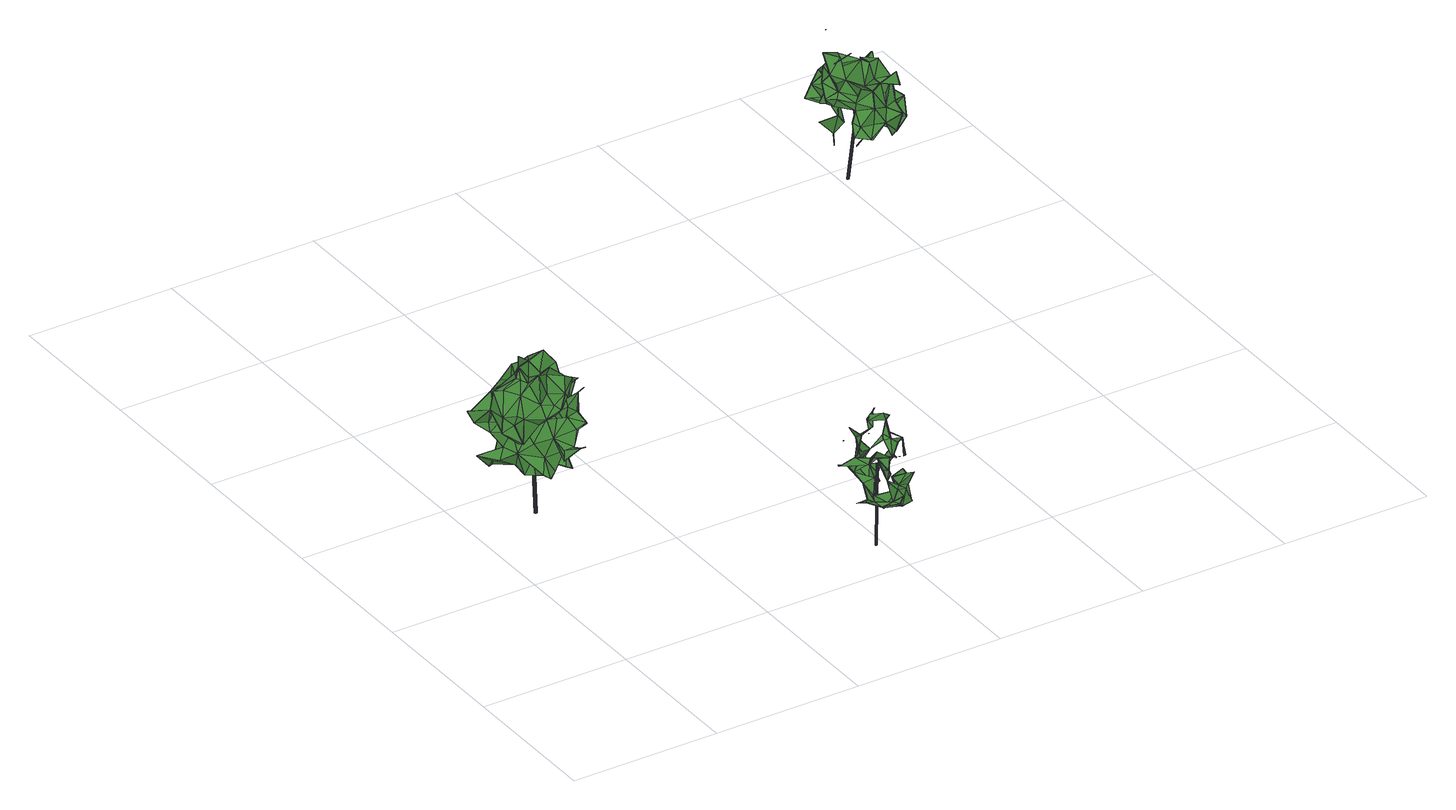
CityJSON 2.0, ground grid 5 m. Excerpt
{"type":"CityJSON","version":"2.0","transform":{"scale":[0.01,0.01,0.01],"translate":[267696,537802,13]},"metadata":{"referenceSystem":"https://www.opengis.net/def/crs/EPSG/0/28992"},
"CityObjects":{
"tree1":{"type":"SolitaryVegetationObject","attributes":{"gtid":534,"crown_width_m":3.61,"crown_median_z":16.83,"crown_r50_m":0.234,"crown_porosity":0.927,"trunk_H_m":3.31,"trunk_DBH_m":0.0948,"trunk_radius_m":0.0474,"trunk_base_height_m":13.52,"original_gtid":"536"},"geometry":[{"type":"Solid","lod":"3","boundaries":[[[[0,1,2]],[[3,2,1]],[[4,5,6]],[[7,8,9]],[[10,11,12]],[[13,14,15]],[[16,17,18]],[[19,20,21]],[[22,23,24]],[[22,24,25]],[[26,27,23]],[[28,29,30]],[[10,30,29]],[[31,32,33]],[[34,35,36]],[[34,37,35]],[[38,39,40]],[[41,33,42]],[[33,32,42]],[[43,44,45]],[[46,38,47]],[[48,18,49]],[[50,9,8]],[[51,52,53]],[[48,49,3]],[[54,55,56]],[[54,57,55]],[[58,59,60]],[[61,62,63]],[[64,65,16]],[[66,29,28]],[[67,68,2]],[[69,70,71]],[[72,73,13]],[[74,71,70]],[[75,76,77]],[[78,79,47]],[[78,47,40]],[[80,46,6]],[[47,81,46]],[[35,82,83]],[[82,34,83]],[[84,85,86]],[[87,88,89]],[[79,90,91]],[[92,93,94]],[[64,94,93]],[[95,96,97]],[[98,94,99]],[[100,101,102]],[[91,58,60]],[[19,103,104]],[[105,98,106]],[[38,92,39]],[[67,107,57]],[[108,109,110]],[[108,111,109]],[[112,113,63]],[[22,114,23]],[[45,115,43]],[[14,85,84]],[[105,39,92]],[[102,116,100]],[[117,118,119]],[[97,120,73]],[[121,122,123]],[[65,124,16]],[[55,125,126]],[[55,126,37]],[[19,21,127]],[[128,127,129]],[[37,34,55]],[[130,131,61]],[[132,62,133]],[[134,135,136]],[[18,137,16]],[[14,13,73]],[[54,56,34]],[[63,138,61]],[[84,86,139]],[[95,140,96]],[[99,94,141]],[[142,141,94]],[[27,143,17]],[[46,91,6]],[[144,110,109]],[[114,22,145]],[[47,79,81]],[[110,146,21]],[[147,148,149]],[[147,149,150]],[[40,47,38]],[[88,151,89]],[[123,0,152]],[[85,153,154]],[[88,109,155]],[[156,87,157]],[[87,158,157]],[[159,86,158]],[[17,16,25]],[[31,160,32]],[[161,162,132]],[[14,84,145]],[[15,14,145]],[[48,163,18]],[[34,82,57]],[[68,57,82]],[[114,84,164]],[[145,84,114]],[[114,165,23]],[[166,116,167]],[[148,116,166]],[[168,0,123]],[[169,0,168]],[[84,139,164]],[[161,71,162]],[[121,112,170]],[[121,170,122]],[[51,171,172]],[[63,113,138]],[[61,138,130]],[[105,92,98]],[[173,174,175]],[[173,176,174]],[[128,88,177]],[[120,153,14]],[[11,10,178]],[[140,66,28]],[[61,133,62]],[[140,171,66]],[[179,180,181]],[[182,183,15]],[[106,184,12]],[[185,12,184]],[[185,184,106]],[[141,93,80]],[[124,93,141]],[[106,186,185]],[[187,69,161]],[[188,189,12]],[[53,58,91]],[[23,190,191]],[[11,90,79]],[[7,9,192]],[[89,158,87]],[[151,193,89]],[[41,194,33]],[[140,95,9]],[[195,79,91]],[[16,142,25]],[[171,140,172]],[[195,81,79]],[[58,52,50]],[[196,133,61]],[[154,168,122]],[[50,197,172]],[[44,17,143]],[[140,9,172]],[[198,45,199]],[[200,144,201]],[[52,58,53]],[[104,103,111]],[[33,202,31]],[[18,17,44]],[[141,80,5]],[[110,21,20]],[[79,188,12]],[[40,188,79]],[[22,179,145]],[[181,15,145]],[[181,145,179]],[[158,203,157]],[[150,204,100]],[[129,100,204]],[[160,196,42]],[[23,165,190]],[[152,205,42]],[[41,42,205]],[[206,107,207]],[[10,12,185]],[[79,12,11]],[[26,208,44]],[[20,108,110]],[[136,209,99]],[[123,138,113]],[[34,56,55]],[[14,73,120]],[[185,30,10]],[[28,30,185]],[[210,66,211]],[[6,5,80]],[[134,5,4]],[[136,5,134]],[[60,4,6]],[[212,207,213]],[[99,176,98]],[[214,119,215]],[[191,216,23]],[[92,94,98]],[[132,133,196]],[[142,3,217]],[[218,114,164]],[[107,219,57]],[[220,74,221]],[[57,68,67]],[[167,116,102]],[[185,0,169]],[[28,185,169]],[[129,222,100]],[[126,129,127]],[[168,96,169]],[[146,126,21]],[[146,223,126]],[[115,67,49]],[[115,49,18]],[[174,0,175]],[[127,128,177]],[[88,224,109]],[[186,176,225]],[[106,176,186]],[[117,226,118]],[[100,116,148]],[[186,175,185]],[[227,222,129]],[[126,125,129]],[[64,163,94]],[[64,18,163]],[[228,110,200]],[[213,115,212]],[[212,115,198]],[[45,198,115]],[[227,125,229]],[[230,41,205]],[[43,18,44]],[[154,122,170]],[[231,224,88]],[[170,112,69]],[[33,194,232]],[[193,191,190]],[[228,233,234]],[[156,231,87]],[[136,99,5]],[[158,86,235]],[[45,102,199]],[[216,44,208]],[[70,221,74]],[[48,3,142]],[[107,213,207]],[[213,107,115]],[[152,42,130]],[[152,130,138]],[[123,152,138]],[[43,115,18]],[[232,194,236]],[[45,216,167]],[[44,216,45]],[[107,67,115]],[[193,76,89]],[[93,92,46]],[[46,92,38]],[[111,108,104]],[[106,98,176]],[[191,166,216]],[[26,23,216]],[[34,36,83]],[[35,83,36]],[[40,39,188]],[[167,216,166]],[[148,166,191]],[[148,191,193]],[[142,94,163]],[[68,152,0]],[[2,68,0]],[[22,209,179]],[[99,217,176]],[[106,12,105]],[[39,189,188]],[[45,167,102]],[[107,206,229]],[[234,237,156]],[[231,156,237]],[[231,237,234]],[[6,91,60]],[[72,95,73]],[[97,73,95]],[[233,231,234]],[[13,15,183]],[[7,182,180]],[[7,180,238]],[[181,180,15]],[[182,15,180]],[[85,14,153]],[[239,240,241]],[[229,206,240]],[[229,240,239]],[[144,224,228]],[[110,228,224]],[[53,242,51]],[[27,26,143]],[[44,143,26]],[[97,96,168]],[[243,157,203]],[[235,86,244]],[[235,226,117]],[[244,226,235]],[[74,162,71]],[[58,8,59]],[[50,8,58]],[[86,187,244]],[[86,69,187]],[[100,148,147]],[[100,147,150]],[[129,204,128]],[[128,204,150]],[[117,203,235]],[[210,90,11]],[[210,11,178]],[[10,29,178]],[[66,178,29]],[[127,177,19]],[[172,9,50]],[[210,178,66]],[[3,49,2]],[[158,235,203]],[[150,149,128]],[[88,87,231]],[[67,2,49]],[[134,4,135]],[[4,59,135]],[[144,228,234]],[[144,234,156]],[[169,245,28]],[[140,28,245]],[[121,113,112]],[[123,113,121]],[[0,174,1]],[[99,209,25]],[[80,93,46]],[[246,247,248]],[[35,248,247]],[[215,118,226]],[[96,140,245]],[[96,245,169]],[[37,248,35]],[[97,168,120]],[[159,75,86]],[[139,86,75]],[[236,194,41]],[[88,149,151]],[[128,149,88]],[[99,141,5]],[[216,208,26]],[[9,95,192]],[[7,192,182]],[[182,192,72]],[[95,72,192]],[[182,72,183]],[[13,183,72]],[[32,160,42]],[[161,243,187]],[[70,63,62]],[[64,93,249]],[[33,232,230]],[[33,230,202]],[[136,180,179]],[[250,225,176]],[[111,103,109]],[[64,249,65]],[[110,224,231]],[[251,66,171]],[[251,171,51]],[[52,197,50]],[[251,51,242]],[[172,197,51]],[[52,51,197]],[[246,228,200]],[[201,246,200]],[[42,131,130]],[[42,196,131]],[[61,131,196]],[[17,24,27]],[[25,24,17]],[[23,27,24]],[[104,20,19]],[[179,209,136]],[[22,25,209]],[[176,3,1]],[[229,55,219]],[[229,219,107]],[[193,252,148]],[[151,252,193]],[[246,223,228]],[[78,40,79]],[[146,233,228]],[[228,223,146]],[[158,89,76]],[[75,158,76]],[[3,176,217]],[[25,217,99]],[[142,217,25]],[[105,189,39]],[[35,247,160]],[[146,110,231]],[[164,139,75]],[[75,77,164]],[[243,203,214]],[[129,125,227]],[[170,69,86]],[[159,158,75]],[[223,246,248]],[[223,248,37]],[[122,168,123]],[[101,100,239]],[[1,174,176]],[[88,155,177]],[[104,108,20]],[[101,241,253]],[[37,126,223]],[[156,254,144]],[[124,249,93]],[[161,132,243]],[[157,254,156]],[[243,132,254]],[[243,254,157]],[[54,34,57]],[[201,144,254]],[[201,254,132]],[[146,231,233]],[[250,173,186]],[[250,186,225]],[[250,176,173]],[[142,163,48]],[[141,255,124]],[[142,255,141]],[[124,255,16]],[[31,256,160]],[[35,256,82]],[[35,160,256]],[[31,202,256]],[[152,82,256]],[[46,81,195]],[[173,175,186]],[[0,185,175]],[[46,195,91]],[[201,247,246]],[[160,247,201]],[[215,119,118]],[[177,155,19]],[[68,82,152]],[[200,110,144]],[[132,257,201]],[[196,257,132]],[[63,70,112]],[[70,69,112]],[[201,257,160]],[[196,160,257]],[[203,117,214]],[[144,109,224]],[[71,161,69]],[[65,249,124]],[[243,214,187]],[[55,57,219]],[[59,8,7]],[[218,165,114]],[[214,215,187]],[[187,215,244]],[[244,215,226]],[[151,149,252]],[[148,252,149]],[[127,21,126]],[[74,220,162]],[[168,153,120]],[[154,153,168]],[[117,119,214]],[[70,162,221]],[[221,162,220]],[[62,162,70]],[[132,162,62]],[[4,60,59]],[[90,242,258]],[[90,258,91]],[[242,53,258]],[[91,258,53]],[[59,259,135]],[[135,180,136]],[[59,238,259]],[[238,59,7]],[[135,259,180]],[[180,259,238]],[[236,41,230]],[[236,230,232]],[[256,202,260]],[[152,256,260]],[[205,152,260]],[[230,205,260]],[[230,260,202]],[[210,211,90]],[[242,211,251]],[[242,90,211]],[[251,211,66]],[[86,261,170]],[[86,85,261]],[[170,261,154]],[[85,154,261]],[[102,101,253]],[[229,125,55]],[[227,239,222]],[[222,239,100]],[[12,189,105]],[[239,227,229]],[[239,241,101]],[[212,253,207]],[[199,102,253]],[[206,253,241]],[[207,253,206]],[[198,253,212]],[[199,253,198]],[[190,76,193]],[[190,165,76]],[[218,76,165]],[[164,76,218]],[[77,76,164]],[[16,137,64]],[[18,64,137]],[[16,255,142]],[[241,240,206]],[[155,109,103]],[[155,103,19]],[[262,263,264]],[[262,264,265]],[[265,264,266]],[[265,266,267]],[[264,263,268]],[[264,268,266]],[[266,268,269]],[[266,269,267]],[[268,263,270]],[[268,270,269]],[[269,270,271]],[[269,271,267]],[[270,263,272]],[[270,272,271]],[[271,272,273]],[[271,273,267]],[[272,263,274]],[[272,274,273]],[[273,274,275]],[[273,275,267]],[[274,263,276]],[[274,276,275]],[[275,276,277]],[[275,277,267]],[[276,263,278]],[[276,278,277]],[[277,278,279]],[[277,279,267]],[[278,263,280]],[[278,280,279]],[[279,280,281]],[[279,281,267]],[[280,263,282]],[[280,282,281]],[[281,282,283]],[[281,283,267]],[[282,263,284]],[[282,284,283]],[[283,284,285]],[[283,285,267]],[[284,263,286]],[[284,286,285]],[[285,286,287]],[[285,287,267]],[[286,263,288]],[[286,288,287]],[[287,288,289]],[[287,289,267]],[[288,263,290]],[[288,290,289]],[[289,290,291]],[[289,291,267]],[[290,263,292]],[[290,292,291]],[[291,292,293]],[[291,293,267]],[[292,263,294]],[[292,294,293]],[[293,294,295]],[[293,295,267]],[[294,263,296]],[[294,296,295]],[[295,296,297]],[[295,297,267]],[[296,263,298]],[[296,298,297]],[[297,298,299]],[[297,299,267]],[[298,263,300]],[[298,300,299]],[[299,300,301]],[[299,301,267]],[[300,263,302]],[[300,302,301]],[[301,302,303]],[[301,303,267]],[[302,263,304]],[[302,304,303]],[[303,304,305]],[[303,305,267]],[[304,263,306]],[[304,306,305]],[[305,306,307]],[[305,307,267]],[[306,263,308]],[[306,308,307]],[[307,308,309]],[[307,309,267]],[[308,263,310]],[[308,310,309]],[[309,310,311]],[[309,311,267]],[[310,263,262]],[[310,262,311]],[[311,262,265]],[[311,265,267]]]]}]},
"tree2":{"type":"SolitaryVegetationObject","attributes":{"gtid":550,"crown_width_m":2.22,"crown_median_z":16.27,"crown_r50_m":0.165,"crown_porosity":0.956,"trunk_H_m":2.74,"trunk_DBH_m":0.0486,"trunk_radius_m":0.0243,"trunk_base_height_m":13.53,"original_gtid":"552"},"geometry":[{"type":"MultiSurface","lod":"3","boundaries":[[[312,313,314]],[[315,316,317]],[[318,319,320]],[[321,322,314]],[[323,324,325]],[[326,327,328]],[[329,327,326]],[[330,331,332]],[[331,333,332]],[[334,335,336]],[[337,338,339]],[[334,340,341]],[[342,343,344]],[[327,345,346]],[[317,347,348]],[[317,348,349]],[[350,351,352]],[[353,354,355]],[[348,347,356]],[[357,358,359]],[[360,357,359]],[[327,361,313]],[[344,343,362]],[[363,358,364]],[[327,365,361]],[[366,367,368]],[[369,370,371]],[[372,373,374]],[[372,374,346]],[[375,376,377]],[[362,378,379]],[[380,378,362]],[[381,367,382]],[[353,357,383]],[[382,367,366]],[[330,384,333]],[[322,350,352]],[[385,325,386]],[[387,388,389]],[[390,391,392]],[[393,333,384]],[[394,395,396]],[[397,356,398]],[[382,366,399]],[[316,348,356]],[[331,330,400]],[[314,401,402]],[[349,315,317]],[[403,399,366]],[[404,405,396]],[[406,321,318]],[[323,407,324]],[[408,409,410]],[[411,325,385]],[[412,413,414]],[[412,414,415]],[[408,416,417]],[[339,338,397]],[[418,419,420]],[[326,421,329]],[[363,422,423]],[[424,425,398]],[[359,353,383]],[[426,399,416]],[[354,427,355]],[[373,372,428]],[[429,430,431]],[[390,392,377]],[[325,324,432]],[[334,387,335]],[[433,434,435]],[[375,392,436]],[[342,373,362]],[[437,438,434]],[[329,383,439]],[[359,383,329]],[[358,355,427]],[[324,411,432]],[[440,412,441]],[[345,329,439]],[[379,378,442]],[[443,389,444]],[[445,321,406]],[[404,396,403]],[[446,447,394]],[[345,327,329]],[[397,338,448]],[[397,448,342]],[[354,449,358]],[[450,334,451]],[[317,316,347]],[[452,453,454]],[[320,321,318]],[[421,391,435]],[[439,455,345]],[[455,439,383]],[[455,383,345]],[[314,322,352]],[[456,389,457]],[[409,408,458]],[[459,447,446]],[[460,427,354]],[[461,324,407]],[[353,358,357]],[[355,358,353]],[[407,323,462]],[[362,373,380]],[[350,322,351]],[[411,324,444]],[[325,432,386]],[[377,392,375]],[[411,444,325]],[[344,379,370]],[[344,362,379]],[[463,369,379]],[[464,465,466]],[[467,452,454]],[[468,469,370]],[[341,335,387]],[[313,365,434]],[[361,365,313]],[[464,470,465]],[[453,452,467]],[[433,471,472]],[[444,389,323]],[[444,323,325]],[[473,474,465]],[[385,432,411]],[[329,475,359]],[[398,442,378]],[[374,313,428]],[[476,321,319]],[[477,391,390]],[[356,347,316]],[[478,471,433]],[[334,336,340]],[[327,421,326]],[[456,479,372]],[[416,408,433]],[[472,416,433]],[[387,323,341]],[[380,428,313]],[[444,324,443]],[[476,318,321]],[[474,450,466]],[[466,450,451]],[[363,470,430]],[[480,395,394]],[[481,395,480]],[[397,342,344]],[[346,360,372]],[[318,482,319]],[[327,374,373]],[[313,374,327]],[[315,349,316]],[[359,475,360]],[[318,476,482]],[[431,464,429]],[[375,458,419]],[[328,327,373]],[[342,328,373]],[[387,389,443]],[[478,433,435]],[[391,421,477]],[[397,398,425]],[[386,432,385]],[[364,358,427]],[[441,354,358]],[[433,483,477]],[[484,485,486]],[[423,450,473]],[[388,334,341]],[[340,333,341]],[[435,434,421]],[[393,384,487]],[[373,428,380]],[[334,422,451]],[[488,418,489]],[[489,418,490]],[[425,339,397]],[[466,491,429]],[[424,398,492]],[[342,362,343]],[[488,493,418]],[[364,427,460]],[[401,342,448]],[[426,458,381]],[[494,416,399]],[[324,461,462]],[[324,462,443]],[[491,430,429]],[[441,430,491]],[[424,492,337]],[[337,425,424]],[[339,425,337]],[[400,415,414]],[[400,414,331]],[[436,391,495]],[[372,374,428]],[[321,496,322]],[[438,497,496]],[[319,482,498]],[[351,322,496]],[[459,446,405]],[[491,499,441]],[[351,496,352]],[[404,500,494]],[[341,389,456]],[[388,341,456]],[[501,492,398]],[[501,398,378]],[[401,328,342]],[[345,502,346]],[[356,442,398]],[[450,474,473]],[[458,420,419]],[[329,327,475]],[[421,327,329]],[[327,346,475]],[[490,418,420]],[[404,494,447]],[[404,447,459]],[[388,457,389]],[[372,479,475]],[[358,363,441]],[[360,479,372]],[[352,496,497]],[[328,401,497]],[[443,323,387]],[[462,323,443]],[[419,376,375]],[[493,376,419]],[[464,466,429]],[[503,376,488]],[[493,488,376]],[[503,472,471]],[[437,408,410]],[[391,471,435]],[[471,478,435]],[[499,451,422]],[[358,449,363]],[[433,408,437]],[[487,332,393]],[[487,384,332]],[[349,348,316]],[[503,490,416]],[[441,412,460]],[[460,354,441]],[[369,344,370]],[[333,414,413]],[[347,356,463]],[[344,463,356]],[[366,368,504]],[[383,357,502]],[[501,378,380]],[[505,504,368]],[[393,332,333]],[[330,332,384]],[[505,404,403]],[[505,403,504]],[[459,405,404]],[[416,494,500]],[[352,497,314]],[[496,321,438]],[[497,401,314]],[[367,381,417]],[[360,502,357]],[[383,502,345]],[[458,417,381]],[[399,403,494]],[[434,438,313]],[[445,313,438]],[[321,445,438]],[[389,341,323]],[[471,376,503]],[[436,458,375]],[[506,359,358]],[[506,358,363]],[[367,417,500]],[[408,417,458]],[[390,377,391]],[[397,344,356]],[[367,505,368]],[[500,417,416]],[[381,382,426]],[[406,314,445]],[[406,321,314]],[[505,500,404]],[[497,507,437]],[[370,379,468]],[[454,453,467]],[[473,470,363]],[[501,313,312]],[[465,470,473]],[[399,426,382]],[[438,507,497]],[[419,418,493]],[[462,461,407]],[[460,499,422]],[[460,422,364]],[[364,422,363]],[[444,457,389]],[[456,457,372]],[[388,372,457]],[[456,372,388]],[[394,396,405]],[[394,405,446]],[[403,396,395]],[[481,403,395]],[[423,334,450]],[[475,479,360]],[[359,506,353]],[[372,475,346]],[[494,416,474]],[[503,474,416]],[[503,416,472]],[[465,474,503]],[[466,494,474]],[[466,416,494]],[[503,416,466]],[[465,503,466]],[[314,313,445]],[[380,313,501]],[[437,507,438]],[[497,437,365]],[[321,320,319]],[[431,430,464]],[[312,492,501]],[[314,492,312]],[[482,476,319]],[[505,367,500]],[[495,391,477]],[[314,402,492]],[[336,414,340]],[[426,420,458]],[[340,414,333]],[[403,366,504]],[[402,338,337]],[[337,492,402]],[[416,420,426]],[[388,387,334]],[[463,379,442]],[[423,473,363]],[[365,326,497]],[[326,328,497]],[[369,371,468]],[[333,413,330]],[[330,413,400]],[[440,400,412]],[[451,491,466]],[[353,449,354]],[[468,371,469]],[[400,413,412]],[[489,490,488]],[[488,490,503]],[[327,326,365]],[[363,430,441]],[[499,412,440]],[[440,441,499]],[[412,499,460]],[[451,499,491]],[[344,369,463]],[[338,508,448]],[[410,409,495]],[[477,483,495]],[[363,449,506]],[[506,449,353]],[[379,369,468]],[[400,440,415]],[[415,440,412]],[[333,335,341]],[[469,371,370]],[[436,495,458]],[[409,458,495]],[[483,437,495]],[[410,495,437]],[[336,331,414]],[[421,434,327]],[[331,335,333]],[[336,335,331]],[[423,422,334]],[[421,434,365]],[[403,481,494]],[[447,494,481]],[[433,437,483]],[[433,477,365]],[[477,421,365]],[[463,442,356]],[[365,437,433]],[[394,481,480]],[[447,481,394]],[[433,437,434]],[[490,420,416]],[[436,392,391]],[[391,377,471]],[[471,377,376]],[[346,502,360]],[[430,470,464]],[[401,448,508]],[[401,508,402]],[[402,508,338]],[[509,510,511]],[[509,511,512]],[[512,511,513]],[[512,513,514]],[[511,510,515]],[[511,515,513]],[[513,515,516]],[[513,516,514]],[[515,510,517]],[[515,517,516]],[[516,517,518]],[[516,518,514]],[[517,510,519]],[[517,519,518]],[[518,519,520]],[[518,520,514]],[[519,510,521]],[[519,521,520]],[[520,521,522]],[[520,522,514]],[[521,510,523]],[[521,523,522]],[[522,523,524]],[[522,524,514]],[[523,510,525]],[[523,525,524]],[[524,525,526]],[[524,526,514]],[[526,525,527]],[[526,527,514]],[[525,510,528]],[[525,528,527]],[[528,510,529]],[[528,529,527]],[[527,529,530]],[[527,530,514]],[[530,529,531]],[[530,531,514]],[[529,510,532]],[[529,532,531]],[[531,532,533]],[[531,533,514]],[[532,510,534]],[[532,534,533]],[[533,534,535]],[[533,535,514]],[[534,510,536]],[[534,536,535]],[[535,536,537]],[[535,537,514]],[[536,510,538]],[[536,538,537]],[[537,538,539]],[[537,539,514]],[[538,510,540]],[[538,540,539]],[[540,510,541]],[[540,541,539]],[[539,541,542]],[[539,542,514]],[[541,510,509]],[[541,509,542]],[[542,509,512]],[[542,512,514]]]}]},
"tree3":{"type":"SolitaryVegetationObject","attributes":{"gtid":542,"crown_width_m":2.74,"crown_median_z":16.4,"crown_r50_m":0.221,"crown_porosity":0.934,"trunk_H_m":2.89,"trunk_DBH_m":0.0637,"trunk_radius_m":0.0318,"trunk_base_height_m":13.51,"original_gtid":"544"},"geometry":[{"type":"Solid","lod":"3","boundaries":[[[[543,544,545]],[[546,547,548]],[[549,550,551]],[[552,553,554]],[[548,555,556]],[[557,558,559]],[[560,561,562]],[[560,562,563]],[[564,565,566]],[[552,567,553]],[[552,568,569]],[[570,571,572]],[[573,574,575]],[[576,577,578]],[[579,577,576]],[[578,577,579]],[[580,581,562]],[[582,552,554]],[[566,583,584]],[[566,584,556]],[[585,586,587]],[[588,570,572]],[[568,589,590]],[[584,583,564]],[[578,579,576]],[[591,592,593]],[[594,595,596]],[[596,595,597]],[[598,549,599]],[[600,598,599]],[[601,583,602]],[[603,604,595]],[[561,600,605]],[[606,557,607]],[[608,609,610]],[[611,612,613]],[[614,615,616]],[[614,616,552]],[[609,617,618]],[[581,563,562]],[[604,597,595]],[[619,614,552]],[[619,552,582]],[[606,607,586]],[[620,583,566]],[[591,583,620]],[[621,622,623]],[[624,625,587]],[[626,627,598]],[[556,628,566]],[[629,611,630]],[[631,632,633]],[[634,635,553]],[[635,636,582]],[[554,635,582]],[[637,638,639]],[[637,639,640]],[[641,642,643]],[[644,645,646]],[[589,647,648]],[[573,649,650]],[[548,547,651]],[[568,652,653]],[[654,573,575]],[[655,656,657]],[[655,657,658]],[[659,660,661]],[[662,663,644]],[[664,665,666]],[[664,666,667]],[[668,669,670]],[[671,672,673]],[[559,558,674]],[[674,558,675]],[[603,676,604]],[[677,676,603]],[[678,679,680]],[[567,635,634]],[[599,580,605]],[[564,580,599]],[[553,635,554]],[[681,682,639]],[[681,683,682]],[[684,574,685]],[[573,685,574]],[[602,625,686]],[[602,686,687]],[[543,688,544]],[[689,690,585]],[[691,692,693]],[[643,692,691]],[[556,623,548]],[[573,694,685]],[[548,651,695]],[[696,561,697]],[[697,561,626]],[[617,698,641]],[[556,555,628]],[[699,700,701]],[[631,633,702]],[[586,607,674]],[[590,703,704]],[[605,562,561]],[[662,646,705]],[[594,597,604]],[[580,562,605]],[[619,569,653]],[[655,604,676]],[[585,587,625]],[[564,599,565]],[[706,642,707]],[[610,650,649]],[[696,697,708]],[[592,694,593]],[[696,709,710]],[[604,711,594]],[[712,657,656]],[[679,703,680]],[[590,704,713]],[[590,713,652]],[[658,657,712]],[[714,715,626]],[[610,649,608]],[[716,717,677]],[[670,718,631]],[[646,663,705]],[[623,584,548]],[[557,719,693]],[[641,618,617]],[[550,720,551]],[[549,551,599]],[[721,667,722]],[[567,636,635]],[[655,711,604]],[[658,712,655]],[[723,724,571]],[[725,707,649]],[[701,682,699]],[[726,652,727]],[[643,691,641]],[[618,641,691]],[[689,591,593]],[[728,686,624]],[[729,555,695]],[[682,697,699]],[[662,730,663]],[[731,652,558]],[[731,558,557]],[[606,586,585]],[[617,609,698]],[[568,590,652]],[[595,732,733]],[[734,735,629]],[[636,567,619]],[[593,650,689]],[[620,627,626]],[[591,736,583]],[[737,640,682]],[[682,640,591]],[[667,666,738]],[[665,738,666]],[[682,591,620]],[[739,703,590]],[[736,591,689]],[[609,719,606]],[[606,738,609]],[[557,559,607]],[[689,585,736]],[[629,612,611]],[[740,741,570]],[[695,555,548]],[[740,570,742]],[[743,590,744]],[[745,564,566]],[[566,628,745]],[[713,746,675]],[[663,730,705]],[[700,747,671]],[[700,671,673]],[[570,723,571]],[[616,543,552]],[[552,543,667]],[[748,583,736]],[[748,736,602]],[[589,648,749]],[[704,727,713]],[[547,750,651]],[[601,581,751]],[[752,574,676]],[[748,602,583]],[[656,574,684]],[[676,574,656]],[[753,659,661]],[[557,614,754]],[[615,614,557]],[[754,614,755]],[[614,653,755]],[[614,619,653]],[[756,558,652]],[[653,652,755]],[[744,749,757]],[[581,687,563]],[[544,758,647]],[[559,674,607]],[[621,556,584]],[[601,751,583]],[[655,712,654]],[[712,656,654]],[[682,701,639]],[[581,601,687]],[[545,721,543]],[[551,565,599]],[[695,759,729]],[[760,551,720]],[[729,745,555]],[[761,717,724]],[[698,707,641]],[[675,727,652]],[[752,676,677]],[[647,721,544]],[[625,602,585]],[[544,612,762]],[[763,762,764]],[[763,764,673]],[[763,673,762]],[[734,732,594]],[[737,682,683]],[[682,620,697]],[[552,667,721]],[[679,704,703]],[[671,747,765]],[[687,766,714]],[[654,656,684]],[[706,707,725]],[[564,745,584]],[[632,678,680]],[[639,701,735]],[[716,571,717]],[[686,766,687]],[[731,767,652]],[[557,767,731]],[[755,652,767]],[[726,632,631]],[[768,769,592]],[[606,719,557]],[[739,590,743]],[[543,721,770]],[[655,676,656]],[[679,726,704]],[[715,697,620]],[[643,642,771]],[[771,642,706]],[[585,602,736]],[[752,575,574]],[[675,558,727]],[[664,543,770]],[[765,672,671]],[[765,699,672]],[[677,685,752]],[[677,717,685]],[[739,672,772]],[[772,672,699]],[[621,623,556]],[[709,773,710]],[[673,764,629]],[[567,758,553]],[[567,634,758]],[[755,767,754]],[[728,774,775]],[[570,741,660]],[[688,612,544]],[[683,638,637]],[[620,566,776]],[[649,573,684]],[[573,654,684]],[[720,776,760]],[[720,620,776]],[[620,720,777]],[[664,778,665]],[[605,600,779]],[[757,743,744]],[[548,759,546]],[[584,759,548]],[[744,590,589]],[[626,773,697]],[[729,759,584]],[[754,767,557]],[[780,734,629]],[[570,781,723]],[[634,544,762]],[[688,782,613]],[[544,634,553]],[[780,629,630]],[[716,572,571]],[[613,612,688]],[[582,636,619]],[[783,778,664]],[[735,701,700]],[[647,552,721]],[[552,647,568]],[[639,735,768]],[[713,727,746]],[[727,718,746]],[[651,546,695]],[[651,750,546]],[[546,750,547]],[[575,711,654]],[[654,711,655]],[[684,685,717]],[[708,697,669]],[[764,762,612]],[[764,612,629]],[[784,595,733]],[[784,733,630]],[[780,630,733]],[[660,741,661]],[[645,663,646]],[[645,644,663]],[[561,560,714]],[[714,697,715]],[[697,714,785]],[[687,601,602]],[[775,774,670]],[[785,714,728]],[[775,785,728]],[[563,687,714]],[[714,560,563]],[[553,758,544]],[[652,726,631]],[[652,631,756]],[[762,758,634]],[[775,697,785]],[[673,758,762]],[[633,680,702]],[[745,628,555]],[[729,584,745]],[[730,662,786]],[[705,786,662]],[[705,730,786]],[[648,787,788]],[[598,627,620]],[[620,777,598]],[[739,708,668]],[[589,568,647]],[[586,674,587]],[[624,587,674]],[[668,702,680]],[[726,727,704]],[[580,583,751]],[[580,564,583]],[[681,638,683]],[[543,661,782]],[[688,543,782]],[[771,706,725]],[[551,760,565]],[[757,749,788]],[[789,566,565]],[[603,790,677]],[[585,690,738]],[[591,639,768]],[[640,639,591]],[[783,664,689]],[[738,665,609]],[[737,637,640]],[[683,637,737]],[[684,725,649]],[[717,725,684]],[[727,558,756]],[[673,735,700]],[[629,735,673]],[[675,652,713]],[[545,544,721]],[[591,768,592]],[[644,646,662]],[[691,693,618]],[[572,716,588]],[[618,693,719]],[[581,580,751]],[[621,791,622]],[[784,588,790]],[[726,678,632]],[[772,708,739]],[[726,679,678]],[[734,792,793]],[[734,594,792]],[[769,793,792]],[[768,793,769]],[[734,793,768]],[[592,769,694]],[[546,759,695]],[[788,794,757]],[[743,757,794]],[[715,620,626]],[[795,740,742]],[[782,741,740]],[[782,740,795]],[[594,711,575]],[[566,789,776]],[[596,776,789]],[[599,779,600]],[[605,779,599]],[[584,791,621]],[[623,791,584]],[[791,623,622]],[[594,789,597]],[[594,596,789]],[[631,727,756]],[[718,670,774]],[[631,718,727]],[[718,774,728]],[[680,703,668]],[[739,668,703]],[[670,702,668]],[[631,702,670]],[[675,746,674]],[[674,746,718]],[[661,741,782]],[[761,771,796]],[[725,796,771]],[[784,630,611]],[[557,693,615]],[[648,788,749]],[[618,719,609]],[[694,769,797]],[[780,733,732]],[[575,752,594]],[[792,594,752]],[[752,685,792]],[[626,710,773]],[[600,710,626]],[[598,600,626]],[[696,710,561]],[[561,710,600]],[[570,771,781]],[[696,708,709]],[[610,783,689]],[[609,783,610]],[[738,606,585]],[[613,782,795]],[[699,765,700]],[[747,700,765]],[[784,790,595]],[[603,595,790]],[[664,690,689]],[[716,790,588]],[[681,639,638]],[[787,648,673]],[[794,788,787]],[[787,673,794]],[[735,734,768]],[[685,694,797]],[[743,672,739]],[[794,672,743]],[[673,672,794]],[[697,773,709]],[[775,669,697]],[[723,781,724]],[[761,725,717]],[[664,667,543]],[[771,761,724]],[[616,615,798]],[[725,761,796]],[[689,650,610]],[[783,665,778]],[[668,708,669]],[[594,732,595]],[[784,611,742]],[[784,742,588]],[[611,613,742]],[[613,795,742]],[[570,643,771]],[[659,643,660]],[[660,643,570]],[[573,650,694]],[[593,694,650]],[[724,781,771]],[[570,588,742]],[[597,760,596]],[[633,632,680]],[[780,732,734]],[[596,760,776]],[[714,626,561]],[[648,758,673]],[[758,648,647]],[[728,766,686]],[[714,766,728]],[[698,609,608]],[[552,569,567]],[[619,567,569]],[[568,653,569]],[[753,692,659]],[[659,692,643]],[[625,624,686]],[[728,624,718]],[[718,624,674]],[[777,549,598]],[[720,549,777]],[[720,550,549]],[[641,707,642]],[[608,707,698]],[[649,707,608]],[[589,749,744]],[[760,597,565]],[[789,565,597]],[[665,799,609]],[[783,609,799]],[[783,799,665]],[[792,797,769]],[[792,685,797]],[[616,798,543]],[[753,543,798]],[[717,571,724]],[[775,670,669]],[[770,722,664]],[[721,722,770]],[[690,664,722]],[[690,722,738]],[[738,722,667]],[[677,790,716]],[[697,800,699]],[[699,800,772]],[[697,709,800]],[[708,772,800]],[[708,800,709]],[[661,543,753]],[[753,798,692]],[[693,692,798]],[[693,798,615]],[[801,802,803]],[[801,803,804]],[[804,803,805]],[[804,805,806]],[[803,802,807]],[[803,807,805]],[[805,807,808]],[[805,808,806]],[[807,802,809]],[[807,809,808]],[[808,809,810]],[[808,810,806]],[[809,802,811]],[[809,811,810]],[[810,811,812]],[[810,812,806]],[[811,802,813]],[[811,813,812]],[[812,813,814]],[[812,814,806]],[[813,802,815]],[[813,815,814]],[[814,815,816]],[[814,816,806]],[[815,802,817]],[[815,817,816]],[[816,817,818]],[[816,818,806]],[[817,802,819]],[[817,819,818]],[[819,802,820]],[[819,820,818]],[[818,820,821]],[[818,821,806]],[[820,802,822]],[[820,822,821]],[[821,822,823]],[[821,823,806]],[[822,802,824]],[[822,824,823]],[[823,824,825]],[[823,825,806]],[[825,824,826]],[[825,826,806]],[[824,802,827]],[[824,827,826]],[[826,827,828]],[[826,828,806]],[[827,802,829]],[[827,829,828]],[[828,829,830]],[[828,830,806]],[[829,802,831]],[[829,831,830]],[[830,831,832]],[[830,832,806]],[[831,802,833]],[[831,833,832]],[[832,833,834]],[[832,834,806]],[[833,802,835]],[[833,835,834]],[[834,835,836]],[[834,836,806]],[[836,835,837]],[[836,837,806]],[[835,802,838]],[[835,838,837]],[[838,802,839]],[[838,839,837]],[[837,839,840]],[[837,840,806]],[[839,802,841]],[[839,841,840]],[[840,841,842]],[[840,842,806]],[[841,802,801]],[[841,801,842]],[[842,801,804]],[[842,804,806]]]]}]}
},
"vertices":[
[222,781,409],[201,849,388],[181,821,352],[178,878,377],[153,842,543],[83,854,516],[99,827,526],[236,902,545],[192,834,538],[242,809,525],[199,693,477],[160,686,477],[157,720,443],[275,922,520],[270,913,452],[265,952,527],[62,952,401],[118,942,385],[92,887,352],[325,837,181],[325,837,183],[277,883,199],[186,981,457],[202,1024,375],[178,957,409],[143,966,438],[118,1018,343],[119,1004,346],[264,733,498],[216,689,492],[209,717,493],[249,699,329],[270,703,336],[274,673,346],[185,739,249],[225,738,250],[193,710,248],[196,800,213],[72,792,405],[103,749,380],[100,719,394],[274,673,348],[270,704,337],[137,929,352],[128,989,333],[157,938,312],[76,793,457],[95,761,441],[133,899,368],[157,871,340],[224,788,565],[223,766,597],[182,763,585],[181,762,585],[200,823,260],[177,830,206],[195,800,215],[148,823,292],[168,798,544],[174,859,566],[160,827,543],[339,742,380],[328,776,404],[327,776,405],[48,908,389],[32,921,427],[257,733,512],[148,823,294],[180,787,335],[345,867,396],[369,837,426],[369,839,425],[321,886,522],[313,868,484],[387,834,438],[311,936,347],[284,1003,319],[264,952,347],[97,760,441],[103,718,481],[81,853,516],[97,747,478],[203,762,292],[192,711,250],[269,952,405],[268,920,419],[331,906,385],[365,964,294],[336,940,231],[348,974,289],[179,746,492],[132,783,522],[74,793,405],[78,867,445],[80,867,444],[308,836,492],[308,835,491],[311,837,486],[112,821,443],[168,892,468],[173,970,229],[112,927,208],[172,971,230],[326,837,182],[329,806,191],[115,778,392],[138,804,437],[109,861,262],[328,806,192],[345,865,213],[343,865,213],[329,805,192],[334,839,385],[290,774,398],[229,976,421],[133,881,292],[179,978,243],[403,956,402],[432,937,404],[433,937,403],[268,881,474],[288,785,380],[237,836,392],[261,785,398],[34,921,428],[202,862,193],[203,861,192],[276,884,198],[252,950,176],[220,922,201],[306,747,364],[310,745,362],[360,820,368],[344,749,372],[154,842,541],[173,861,566],[181,893,525],[83,916,393],[290,772,398],[269,951,404],[311,777,527],[79,868,445],[117,911,403],[117,1004,345],[336,845,292],[225,954,478],[270,887,214],[221,922,203],[221,965,265],[251,950,178],[233,957,174],[317,968,256],[218,736,367],[243,883,446],[244,866,389],[344,866,212],[318,925,310],[399,915,326],[335,939,350],[334,938,350],[271,762,294],[347,867,396],[370,838,424],[95,901,381],[273,975,396],[237,1027,370],[186,1007,265],[177,978,245],[238,814,432],[220,781,479],[314,861,365],[269,754,559],[269,756,559],[235,850,488],[236,814,431],[218,781,478],[183,865,457],[278,884,199],[215,688,493],[197,935,531],[236,903,546],[234,933,531],[281,892,574],[276,923,522],[179,746,490],[206,746,477],[187,776,495],[392,923,398],[102,720,394],[104,749,381],[236,1042,356],[226,996,333],[254,868,513],[284,1004,317],[283,661,354],[98,748,478],[310,746,361],[223,768,596],[106,894,249],[118,916,222],[313,841,290],[331,814,299],[214,671,323],[388,929,380],[233,955,173],[238,709,333],[105,893,248],[55,904,273],[130,989,335],[187,925,486],[208,717,495],[220,777,502],[57,905,274],[56,903,274],[421,935,400],[421,936,402],[174,973,320],[182,900,405],[238,1010,372],[162,857,232],[388,833,438],[386,832,438],[178,909,257],[258,851,257],[344,866,214],[143,839,494],[377,954,423],[188,879,231],[299,848,282],[162,859,231],[273,672,347],[336,939,232],[282,660,355],[264,915,234],[290,908,306],[374,953,422],[282,662,355],[286,957,281],[179,866,599],[119,915,220],[117,914,221],[112,925,208],[183,761,584],[378,901,359],[375,951,423],[243,808,524],[266,822,266],[271,763,293],[256,821,271],[33,920,427],[193,835,537],[224,786,563],[286,959,281],[111,926,210],[358,871,337],[83,916,395],[237,709,332],[279,793,338],[169,797,543],[178,867,598],[215,672,324],[295,876,345],[230,845,52],[225,845,52],[230,846,52],[224,860,383],[224,861,383],[219,860,383],[229,847,52],[224,862,383],[229,848,52],[223,864,383],[228,849,52],[222,864,383],[226,850,52],[221,865,383],[225,850,52],[220,865,383],[224,850,52],[218,865,383],[223,849,52],[217,864,383],[222,848,52],[216,864,383],[221,848,52],[215,863,383],[221,846,52],[215,862,383],[220,845,52],[215,860,383],[220,844,52],[215,859,383],[221,843,52],[215,858,383],[222,842,52],[216,857,383],[222,841,52],[217,856,383],[224,840,52],[218,856,383],[225,840,52],[219,855,383],[226,840,52],[220,856,383],[227,841,52],[222,856,383],[228,842,52],[223,857,383],[229,842,52],[223,858,383],[230,844,52],[224,859,383],
[985,229,283],[985,198,303],[1011,218,269],[1054,277,435],[1048,277,425],[1048,278,425],[1078,231,307],[1089,214,283],[1078,231,306],[1049,215,304],[1036,238,225],[1036,187,445],[1027,188,472],[979,199,455],[926,192,298],[926,192,299],[956,211,292],[901,193,331],[1029,85,439],[1030,86,439],[986,86,472],[1029,86,439],[1021,126,352],[1035,118,404],[1035,117,404],[1035,273,301],[1005,288,304],[1023,301,317],[1034,118,404],[1028,147,404],[972,239,316],[976,241,341],[983,270,362],[901,194,331],[937,176,355],[1030,283,402],[1047,278,425],[1053,277,435],[1037,238,225],[1029,209,224],[1029,210,223],[921,101,371],[939,82,420],[938,83,420],[1030,250,391],[909,160,371],[934,111,386],[909,160,370],[935,174,372],[956,210,293],[975,240,341],[961,117,372],[961,117,373],[973,183,264],[1069,95,201],[1068,95,201],[1044,130,210],[983,238,382],[945,247,418],[946,247,419],[974,177,371],[964,211,327],[965,210,327],[948,70,231],[948,70,232],[910,97,246],[977,240,341],[982,238,382],[977,209,327],[1020,73,209],[1069,94,201],[870,184,340],[985,85,472],[979,198,455],[979,198,454],[1029,147,404],[1012,162,397],[1019,177,407],[900,135,227],[934,128,233],[910,97,245],[985,86,472],[1069,124,283],[1079,98,295],[1070,124,283],[988,268,355],[989,268,355],[1051,97,249],[1023,59,393],[985,229,282],[994,258,291],[1062,104,257],[1033,149,268],[1075,154,279],[1048,215,304],[1030,159,478],[984,116,193],[984,115,193],[984,116,192],[989,202,473],[1021,64,389],[1023,60,393],[1029,86,438],[1024,60,393],[1017,91,260],[1020,74,210],[1006,40,266],[977,53,249],[978,53,250],[934,154,277],[962,117,372],[983,139,332],[1035,273,303],[1023,300,317],[1020,73,210],[939,83,420],[976,208,327],[974,62,342],[976,76,347],[973,61,342],[989,201,473],[964,140,231],[974,152,283],[934,153,277],[940,99,235],[983,163,224],[1007,188,272],[880,205,329],[1021,64,388],[984,84,385],[984,238,382],[1037,187,445],[1036,188,445],[1024,187,304],[1075,154,281],[1068,124,283],[979,270,280],[922,101,371],[983,138,332],[978,108,332],[901,207,407],[901,208,406],[902,208,407],[880,206,330],[1011,162,397],[1018,177,407],[977,84,230],[1033,149,269],[984,85,385],[1031,159,479],[1032,159,479],[1008,237,398],[973,62,342],[980,93,300],[982,93,300],[900,208,407],[945,246,419],[945,247,419],[976,76,346],[940,99,237],[977,84,231],[976,108,332],[981,93,300],[937,175,355],[1078,230,307],[934,129,233],[935,128,233],[974,176,371],[1079,98,296],[1078,98,296],[1090,214,283],[964,140,230],[947,140,452],[946,141,452],[946,140,452],[985,86,473],[981,22,258],[1006,40,267],[1006,41,267],[977,76,347],[994,258,292],[981,23,257],[1023,95,272],[983,116,193],[1012,217,269],[973,184,264],[1089,214,282],[984,85,384],[1051,98,249],[974,239,316],[909,161,371],[977,53,250],[1044,130,211],[1043,130,211],[921,102,371],[983,164,224],[980,270,280],[977,145,53],[975,145,53],[977,146,53],[989,157,327],[988,158,327],[986,157,327],[977,147,53],[988,159,327],[976,147,53],[987,159,327],[975,147,53],[986,159,327],[974,147,53],[985,159,327],[973,147,53],[985,158,327],[973,146,53],[984,158,327],[984,157,327],[973,145,53],[973,144,53],[984,156,327],[984,155,327],[973,143,53],[985,155,327],[974,143,53],[986,154,327],[975,143,53],[987,154,327],[976,143,53],[988,155,327],[977,143,53],[977,144,53],[989,156,327],
[2089,1833,337],[2137,1882,404],[2120,1885,350],[2011,2003,183],[1995,1973,164],[2012,2002,183],[2108,2052,330],[2109,2052,330],[2108,2052,329],[2071,1835,424],[2134,1849,436],[2113,1797,424],[2049,2002,209],[2025,1997,243],[1986,1839,380],[1961,1894,400],[1946,1879,386],[1945,2023,365],[1993,2060,381],[1974,2046,338],[1919,2016,330],[2044,2026,274],[2110,2008,279],[2044,2024,274],[2134,1849,438],[2052,1893,391],[2070,1836,425],[2105,1801,267],[2127,1837,239],[2128,1837,238],[2058,1880,246],[2080,1920,241],[2079,1921,241],[2008,2038,527],[2008,2039,526],[2008,2040,527],[2007,2039,527],[2000,2051,320],[1960,2021,307],[2113,1795,425],[1997,2021,301],[2025,1999,243],[1975,1930,341],[1945,1895,355],[1938,1924,351],[2162,1834,280],[2082,1916,452],[2064,1933,459],[2046,1959,325],[2071,1904,338],[2034,1930,313],[2129,1946,264],[2130,1946,264],[2105,1991,266],[2105,1991,264],[2056,2083,363],[2063,2053,305],[2056,2085,363],[1960,2019,307],[1959,1988,333],[2139,1898,222],[2112,1921,234],[2015,2079,340],[1989,1847,350],[1946,1879,385],[1995,1846,272],[1975,1842,315],[2008,1877,288],[2169,1859,339],[2147,1880,354],[2168,1858,339],[2042,1833,407],[2034,1810,361],[2043,1834,406],[1962,1809,284],[1986,1812,310],[2070,1835,426],[2034,2026,335],[1958,1995,244],[1957,1995,244],[1958,1995,243],[1938,1924,352],[1934,1955,338],[1994,2060,381],[2030,2073,345],[2026,1998,243],[2154,1920,332],[2155,1920,330],[1949,1924,448],[1947,1960,506],[1989,1955,457],[2135,1849,437],[2114,1796,425],[2113,1796,426],[2073,1899,367],[2095,1911,393],[2105,1945,343],[2038,1939,340],[2007,1787,274],[2015,1789,270],[2058,1787,315],[1929,1866,522],[1928,1867,522],[1929,1868,522],[2096,1911,393],[2108,1906,462],[2034,1853,239],[2010,1877,288],[1996,1973,163],[1983,1890,436],[2042,1835,407],[2064,1915,199],[2066,1915,199],[2065,1914,199],[2040,1917,174],[2040,1918,173],[2118,1789,328],[2119,1789,329],[2119,1789,330],[1983,1862,542],[1929,1867,523],[2051,1877,309],[2034,1817,304],[2034,1812,361],[2039,1865,375],[1998,1995,441],[1998,1995,440],[1963,1985,443],[2131,1977,442],[2081,1950,425],[2121,1941,404],[1918,1901,385],[1961,1896,400],[2112,1919,234],[2137,1898,223],[1948,1960,507],[1983,1923,498],[2008,1975,480],[2119,1972,381],[2107,1987,376],[2079,1950,425],[2058,1880,245],[2109,1859,271],[1934,1956,338],[1919,2016,329],[2132,1852,338],[2033,1930,312],[2006,1897,367],[2034,1815,304],[2058,1788,316],[2034,1811,361],[2052,1878,309],[2012,2003,182],[2033,2041,418],[2021,2010,417],[1962,1810,283],[2104,1999,401],[2121,1972,381],[2108,1987,375],[1964,1985,445],[2008,1975,478],[1990,1955,457],[1983,1863,543],[2034,1816,304],[1995,1846,273],[2021,2010,419],[2034,2041,418],[2034,2042,418],[2080,1922,240],[2040,1918,175],[1988,1967,431],[1946,2023,365],[2013,2026,339],[2128,1838,239],[2109,1858,270],[1942,1958,406],[1990,1846,350],[2108,2051,330],[2073,1897,367],[2043,1879,370],[2088,1798,257],[2088,1798,259],[2050,1846,292],[1983,1922,498],[1949,1924,446],[1953,1956,375],[2049,2004,209],[1983,1862,544],[2010,1866,385],[2155,1953,302],[2155,1952,301],[2154,1952,302],[2106,1945,343],[2000,1960,337],[2019,1965,368],[1991,1847,350],[2052,1991,447],[2115,1847,296],[2120,1789,329],[2161,1834,280],[2065,1933,459],[2056,1926,473],[2049,2003,210],[1943,1958,406],[2132,1978,442],[1960,1988,334],[2082,1917,453],[1995,1973,162],[1995,2021,301],[2112,1920,236],[2089,1832,336],[2002,1832,428],[2002,1834,428],[1934,1866,451],[2057,1926,474],[2137,1883,404],[2012,2003,183],[2111,2008,280],[2105,1803,267],[2138,1883,404],[2097,1911,392],[2146,1880,354],[2130,1979,442],[1959,1988,334],[2001,1833,428],[2105,1945,342],[2102,1893,329],[2093,1863,327],[2058,1789,314],[2052,1991,445],[2034,2041,417],[1943,1959,406],[1987,1967,430],[2109,2008,280],[2063,2051,305],[2049,1847,292],[2030,2075,344],[2156,1952,302],[2088,1797,258],[2132,1851,337],[2009,1877,288],[2147,1893,275],[1999,1956,386],[1984,1862,543],[2108,1907,463],[2108,1906,464],[2104,1991,265],[2146,1893,274],[1958,1996,244],[2145,1893,275],[2154,1920,330],[2082,1918,452],[2140,1859,316],[2089,1833,335],[2098,1874,319],[2035,1811,361],[1995,1846,274],[2021,2009,418],[2028,1945,51],[2025,1945,51],[2028,1946,51],[2050,1922,339],[2050,1923,339],[2047,1922,339],[2027,1947,51],[2050,1924,339],[2027,1948,51],[2049,1924,339],[2026,1948,51],[2048,1925,340],[2025,1948,51],[2047,1925,340],[2024,1948,51],[2046,1925,340],[2023,1947,51],[2045,1924,340],[2022,1947,51],[2022,1946,51],[2044,1923,340],[2022,1945,51],[2044,1922,340],[2022,1944,51],[2044,1921,340],[2044,1920,340],[2023,1943,51],[2045,1920,339],[2023,1942,51],[2045,1919,339],[2024,1942,51],[2046,1919,339],[2025,1942,51],[2047,1919,339],[2026,1942,51],[2048,1919,339],[2049,1919,339],[2027,1943,51],[2028,1943,51],[2050,1920,339],[2028,1944,51],[2050,1921,339]
]}
